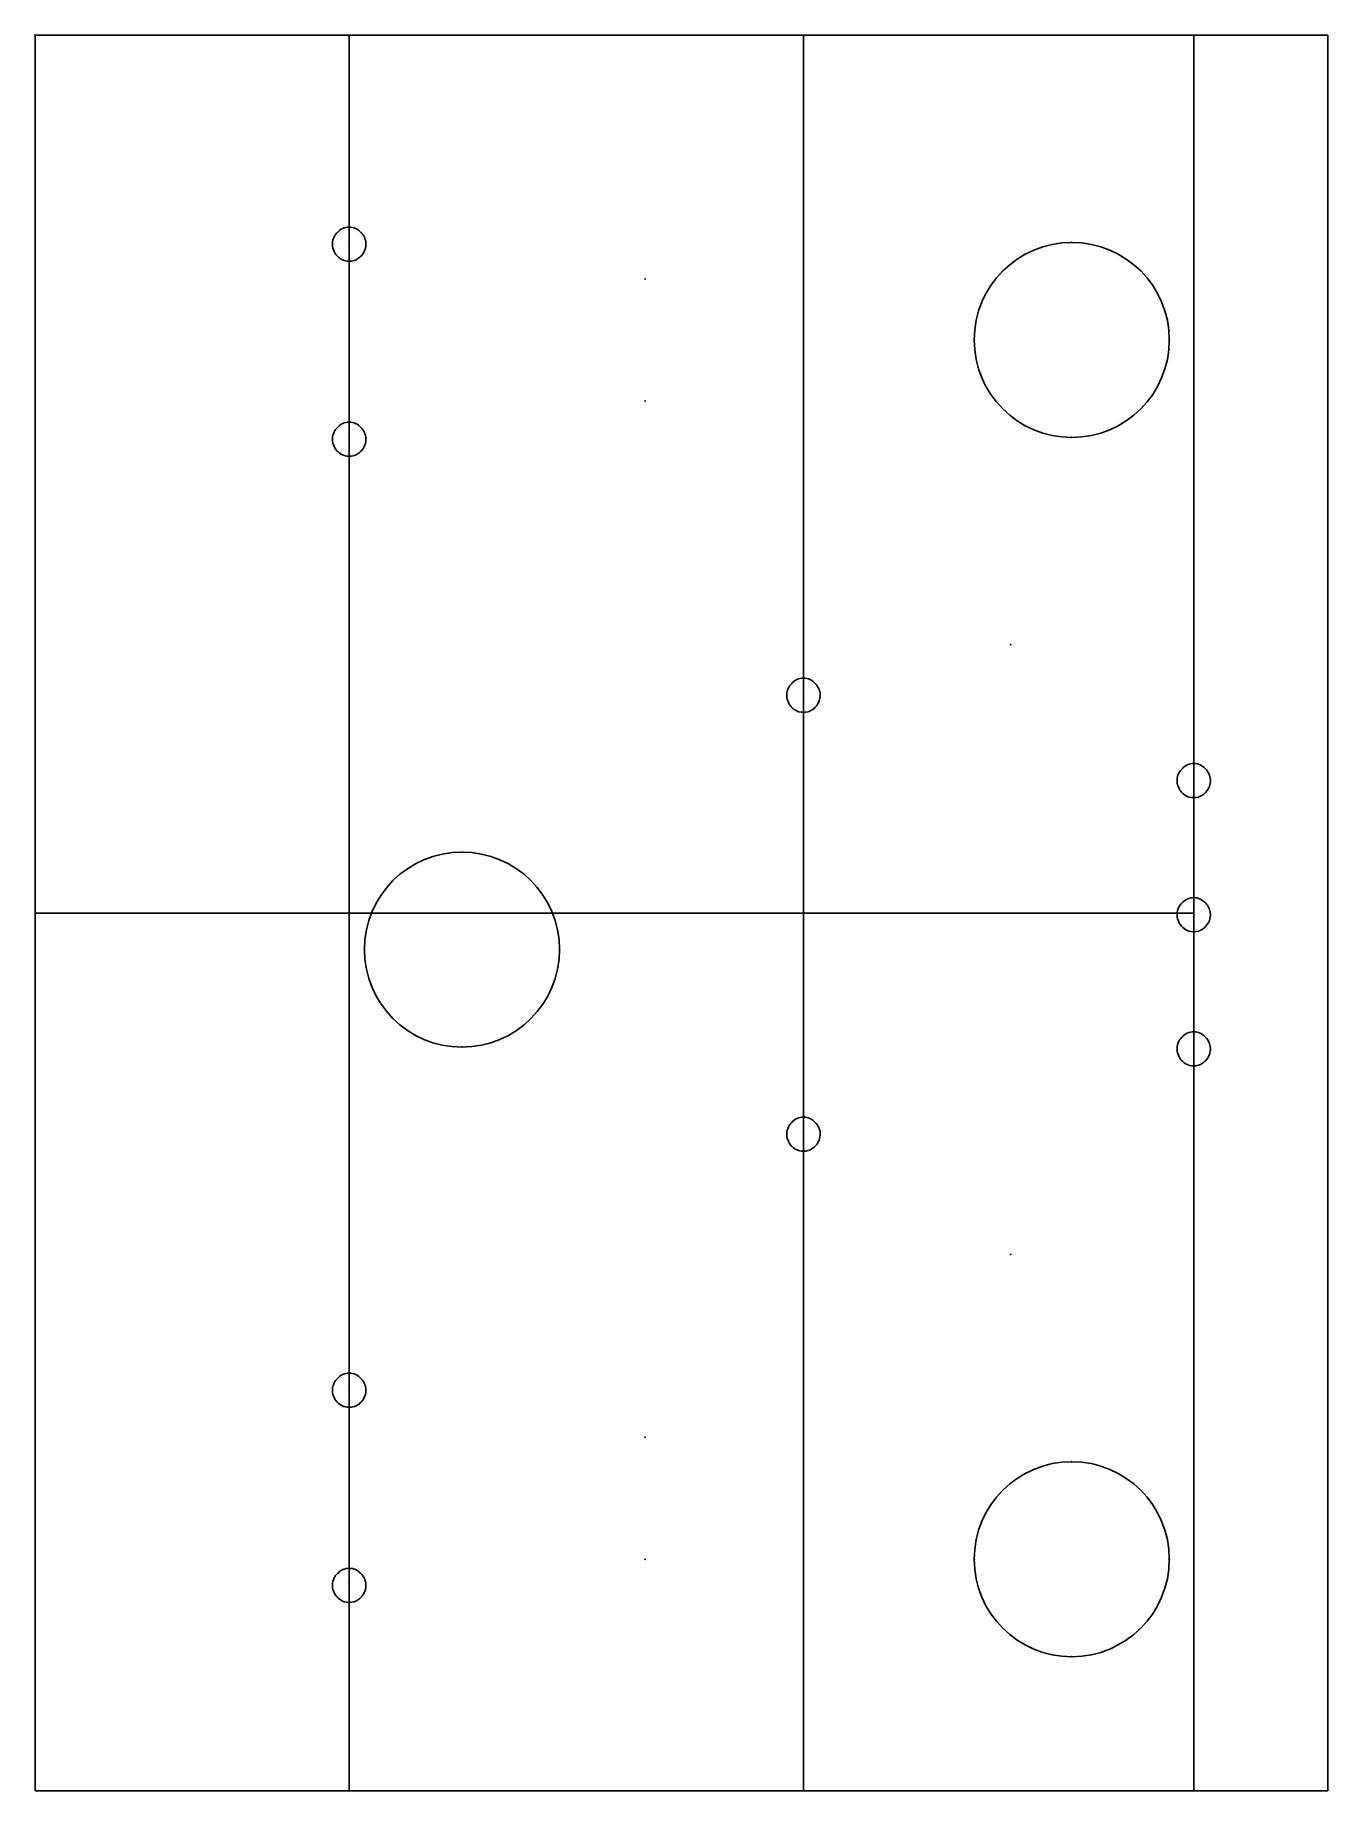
# Model space of a CAD drawing. Header units: millimetres. Extents: x 0 to 106, y -144 to 0.
import ezdxf

# ---------------------------------------------------------------- set-up
doc = ezdxf.new("R2010")
doc.units = ezdxf.units.MM
doc.header["$MEASUREMENT"] = 0
for name, color, linetype in [('下板 v2_Sketch1', 7, 'Continuous'), ('下板 v2_Sketch3', 7, 'Continuous'), ('下板 v2_Sketch4', 7, 'Continuous'), ('下板 v2_Sketch5', 7, 'Continuous'), ('下板 v2_Sketch6', 7, 'Continuous')]:
    doc.layers.add(name, color=color, linetype=linetype)

msp = doc.modelspace()

# ---------------------------------------------------------------- linework, layer by layer
at = {"layer": '下板 v2_Sketch1'}
for p, q in [((0, -144), (0, 0)), ((0, 0), (106, 0)), ((106, 0), (106, -144)), ((106, -144), (0, -144))]:
    msp.add_line(p, q, dxfattribs=at)
msp.add_point((0, 0), dxfattribs=at)
at = {"layer": '下板 v2_Sketch3'}
for p, q in [((0, 0, 1.75), (0, -144, 1.75)), ((106, 0, 1.75), (0, 0, 1.75)), ((25.75, 0, 1.75), (25.75, -144, 1.75)), ((106, -144, 1.75), (106, 0, 1.75)), ((0, -144, 1.75), (106, -144, 1.75))]:
    msp.add_line(p, q, dxfattribs=at)
for p in [(0, 0, 1.75), (25.75, 0, 1.75), (25.75, -17, 1.75), (25.75, -33, 1.75), (25.75, -111, 1.75), (25.75, -127, 1.75)]:
    msp.add_point(p, dxfattribs=at)
at = {"layer": '下板 v2_Sketch4'}
for p, q in [((106, 0, 1.75), (0, 0, 1.75)), ((0, 0, 1.75), (0, -144, 1.75)), ((95, 0, 1.75), (95, -144, 1.75)), ((106, -144, 1.75), (106, 0, 1.75)), ((0, -144, 1.75), (106, -144, 1.75))]:
    msp.add_line(p, q, dxfattribs=at)
for centre, radius, start, end in [((25.75, -17, 1.75), 1.26, 40.7378, 139.2622), ((25.75, -17, 1.75), 1.54, 255.0324, 284.9676), ((25.75, -33, 1.75), 1.26, 40.7378, 139.2622), ((25.75, -33, 1.75), 1.54, 255.0324, 284.9676), ((25.75, -111, 1.75), 1.26, 40.7378, 139.2622), ((25.75, -111, 1.75), 1.54, 255.0324, 284.9676), ((25.75, -127, 1.75), 1.26, 40.7378, 139.2622), ((25.75, -127, 1.75), 1.54, 255.0324, 284.9676)]:
    msp.add_arc(centre, radius, start, end, dxfattribs=at)
for points, knots in [([(25.35, -18.49, 1.75), (25.17, -18.42, 1.75), (25, -18.32, 1.75), (24.71, -18.06, 1.75), (24.6, -17.91, 1.75), (24.44, -17.57, 1.75), (24.39, -17.39, 1.75), (24.37, -17.03, 1.75), (24.4, -16.86, 1.75), (24.49, -16.59, 1.75), (24.54, -16.5, 1.75), (24.65, -16.32, 1.75), (24.72, -16.24, 1.75), (24.79, -16.17, 1.75)], [0, 0, 0, 0, 0.0590387, 0.0590387, 0.1160334, 0.1160334, 0.1709834, 0.1709834, 0.2238878, 0.2238878, 0.2555052, 0.2555052, 0.2863474, 0.2863474, 0.2863474, 0.2863474]), ([(26.71, -16.17, 1.75), (26.83, -16.29, 1.75), (26.93, -16.43, 1.75), (27.07, -16.74, 1.75), (27.11, -16.91, 1.75), (27.13, -17.26, 1.75), (27.1, -17.44, 1.75), (26.97, -17.79, 1.75), (26.87, -17.95, 1.75), (26.67, -18.18, 1.75), (26.57, -18.26, 1.75), (26.37, -18.39, 1.75), (26.26, -18.45, 1.75), (26.15, -18.49, 1.75)], [0, 0, 0, 0, 0.050111, 0.050111, 0.1022615, 0.1022615, 0.1564505, 0.1564505, 0.2126771, 0.2126771, 0.2485205, 0.2485205, 0.2851428, 0.2851428, 0.2851428, 0.2851428]), ([(25.35, -34.49, 1.75), (25.17, -34.42, 1.75), (25, -34.32, 1.75), (24.71, -34.06, 1.75), (24.6, -33.91, 1.75), (24.44, -33.57, 1.75), (24.39, -33.39, 1.75), (24.37, -33.03, 1.75), (24.4, -32.86, 1.75), (24.49, -32.59, 1.75), (24.54, -32.5, 1.75), (24.65, -32.32, 1.75), (24.72, -32.24, 1.75), (24.79, -32.17, 1.75)], [0, 0, 0, 0, 0.0590387, 0.0590387, 0.1160334, 0.1160334, 0.1709834, 0.1709834, 0.2238878, 0.2238878, 0.2555052, 0.2555052, 0.2863474, 0.2863474, 0.2863474, 0.2863474]), ([(26.71, -32.17, 1.75), (26.83, -32.29, 1.75), (26.93, -32.43, 1.75), (27.07, -32.74, 1.75), (27.11, -32.91, 1.75), (27.13, -33.26, 1.75), (27.1, -33.44, 1.75), (26.97, -33.79, 1.75), (26.87, -33.95, 1.75), (26.67, -34.18, 1.75), (26.57, -34.26, 1.75), (26.37, -34.39, 1.75), (26.26, -34.45, 1.75), (26.15, -34.49, 1.75)], [0, 0, 0, 0, 0.050111, 0.050111, 0.1022615, 0.1022615, 0.1564505, 0.1564505, 0.2126771, 0.2126771, 0.2485205, 0.2485205, 0.2851428, 0.2851428, 0.2851428, 0.2851428]), ([(25.35, -112.49, 1.75), (25.17, -112.42, 1.75), (25, -112.32, 1.75), (24.71, -112.06, 1.75), (24.6, -111.91, 1.75), (24.44, -111.57, 1.75), (24.39, -111.39, 1.75), (24.37, -111.03, 1.75), (24.4, -110.86, 1.75), (24.49, -110.59, 1.75), (24.54, -110.5, 1.75), (24.65, -110.32, 1.75), (24.72, -110.24, 1.75), (24.79, -110.17, 1.75)], [0, 0, 0, 0, 0.0590387, 0.0590387, 0.1160334, 0.1160334, 0.1709834, 0.1709834, 0.2238878, 0.2238878, 0.2555052, 0.2555052, 0.2863474, 0.2863474, 0.2863474, 0.2863474]), ([(26.71, -110.17, 1.75), (26.83, -110.29, 1.75), (26.93, -110.43, 1.75), (27.07, -110.74, 1.75), (27.11, -110.91, 1.75), (27.13, -111.26, 1.75), (27.1, -111.44, 1.75), (26.97, -111.79, 1.75), (26.87, -111.95, 1.75), (26.67, -112.18, 1.75), (26.57, -112.26, 1.75), (26.37, -112.39, 1.75), (26.26, -112.45, 1.75), (26.15, -112.49, 1.75)], [0, 0, 0, 0, 0.050111, 0.050111, 0.1022615, 0.1022615, 0.1564505, 0.1564505, 0.2126771, 0.2126771, 0.2485205, 0.2485205, 0.2851428, 0.2851428, 0.2851428, 0.2851428]), ([(25.35, -128.49, 1.75), (25.17, -128.42, 1.75), (25, -128.32, 1.75), (24.71, -128.06, 1.75), (24.6, -127.91, 1.75), (24.44, -127.57, 1.75), (24.39, -127.39, 1.75), (24.37, -127.03, 1.75), (24.4, -126.86, 1.75), (24.49, -126.59, 1.75), (24.54, -126.5, 1.75), (24.65, -126.32, 1.75), (24.72, -126.24, 1.75), (24.79, -126.17, 1.75)], [0, 0, 0, 0, 0.0590387, 0.0590387, 0.1160334, 0.1160334, 0.1709834, 0.1709834, 0.2238878, 0.2238878, 0.2555052, 0.2555052, 0.2863474, 0.2863474, 0.2863474, 0.2863474]), ([(26.71, -126.17, 1.75), (26.83, -126.29, 1.75), (26.93, -126.43, 1.75), (27.07, -126.74, 1.75), (27.11, -126.91, 1.75), (27.13, -127.26, 1.75), (27.1, -127.44, 1.75), (26.97, -127.79, 1.75), (26.87, -127.95, 1.75), (26.67, -128.18, 1.75), (26.57, -128.26, 1.75), (26.37, -128.39, 1.75), (26.26, -128.45, 1.75), (26.15, -128.49, 1.75)], [0, 0, 0, 0, 0.050111, 0.050111, 0.1022615, 0.1022615, 0.1564505, 0.1564505, 0.2126771, 0.2126771, 0.2485205, 0.2485205, 0.2851428, 0.2851428, 0.2851428, 0.2851428])]:
    msp.add_open_spline(points, degree=3, knots=knots, dxfattribs=at)
for p in [(0, 0, 1.75), (95, -61, 1.75), (95, -72, 1.75), (95, -83, 1.75)]:
    msp.add_point(p, dxfattribs=at)
at = {"layer": '下板 v2_Sketch5'}
for p, q in [((106, 0, 1.75), (0, 0, 1.75)), ((0, 0, 1.75), (0, -144, 1.75)), ((63, 0, 1.75), (63, -144, 1.75)), ((106, -144, 1.75), (106, 0, 1.75)), ((95, -72, 1.75), (0, -72, 1.75)), ((0, -144, 1.75), (106, -144, 1.75))]:
    msp.add_line(p, q, dxfattribs=at)
for centre, radius, start, end in [((25.75, -17, 1.75), 1.26, 40.7378, 139.2622), ((25.75, -17, 1.75), 1.54, 255.0324, 284.9676), ((25.75, -33, 1.75), 1.26, 40.7378, 139.2622), ((25.75, -33, 1.75), 1.54, 255.0324, 284.9676), ((95, -61, 1.75), 1.26, 40.7378, 139.2622), ((95, -61, 1.75), 1.54, 255.0324, 284.9676), ((95, -72, 1.75), 1.26, 40.7378, 139.2622), ((95, -72, 1.75), 1.54, 255.0324, 284.9676), ((95, -83, 1.75), 1.26, 40.7378, 139.2622), ((95, -83, 1.75), 1.54, 255.0324, 284.9676), ((25.75, -111, 1.75), 1.26, 40.7378, 139.2622), ((25.75, -111, 1.75), 1.54, 255.0324, 284.9676), ((25.75, -127, 1.75), 1.26, 40.7378, 139.2622), ((25.75, -127, 1.75), 1.54, 255.0324, 284.9676)]:
    msp.add_arc(centre, radius, start, end, dxfattribs=at)
for points, knots in [([(25.35, -18.49, 1.75), (25.17, -18.42, 1.75), (25, -18.32, 1.75), (24.71, -18.06, 1.75), (24.6, -17.91, 1.75), (24.44, -17.57, 1.75), (24.39, -17.39, 1.75), (24.37, -17.03, 1.75), (24.4, -16.86, 1.75), (24.49, -16.59, 1.75), (24.54, -16.5, 1.75), (24.65, -16.32, 1.75), (24.72, -16.24, 1.75), (24.79, -16.17, 1.75)], [0, 0, 0, 0, 0.0590387, 0.0590387, 0.1160334, 0.1160334, 0.1709834, 0.1709834, 0.2238878, 0.2238878, 0.2555052, 0.2555052, 0.2863474, 0.2863474, 0.2863474, 0.2863474]), ([(26.71, -16.17, 1.75), (26.83, -16.29, 1.75), (26.93, -16.43, 1.75), (27.07, -16.74, 1.75), (27.11, -16.91, 1.75), (27.13, -17.26, 1.75), (27.1, -17.44, 1.75), (26.97, -17.79, 1.75), (26.87, -17.95, 1.75), (26.67, -18.18, 1.75), (26.57, -18.26, 1.75), (26.37, -18.39, 1.75), (26.26, -18.45, 1.75), (26.15, -18.49, 1.75)], [0, 0, 0, 0, 0.050111, 0.050111, 0.1022615, 0.1022615, 0.1564505, 0.1564505, 0.2126771, 0.2126771, 0.2485205, 0.2485205, 0.2851428, 0.2851428, 0.2851428, 0.2851428]), ([(25.35, -34.49, 1.75), (25.17, -34.42, 1.75), (25, -34.32, 1.75), (24.71, -34.06, 1.75), (24.6, -33.91, 1.75), (24.44, -33.57, 1.75), (24.39, -33.39, 1.75), (24.37, -33.03, 1.75), (24.4, -32.86, 1.75), (24.49, -32.59, 1.75), (24.54, -32.5, 1.75), (24.65, -32.32, 1.75), (24.72, -32.24, 1.75), (24.79, -32.17, 1.75)], [0, 0, 0, 0, 0.0590387, 0.0590387, 0.1160334, 0.1160334, 0.1709834, 0.1709834, 0.2238878, 0.2238878, 0.2555052, 0.2555052, 0.2863474, 0.2863474, 0.2863474, 0.2863474]), ([(26.71, -32.17, 1.75), (26.83, -32.29, 1.75), (26.93, -32.43, 1.75), (27.07, -32.74, 1.75), (27.11, -32.91, 1.75), (27.13, -33.26, 1.75), (27.1, -33.44, 1.75), (26.97, -33.79, 1.75), (26.87, -33.95, 1.75), (26.67, -34.18, 1.75), (26.57, -34.26, 1.75), (26.37, -34.39, 1.75), (26.26, -34.45, 1.75), (26.15, -34.49, 1.75)], [0, 0, 0, 0, 0.050111, 0.050111, 0.1022615, 0.1022615, 0.1564505, 0.1564505, 0.2126771, 0.2126771, 0.2485205, 0.2485205, 0.2851428, 0.2851428, 0.2851428, 0.2851428]), ([(94.6, -62.49, 1.75), (94.42, -62.42, 1.75), (94.25, -62.32, 1.75), (93.96, -62.06, 1.75), (93.85, -61.91, 1.75), (93.69, -61.57, 1.75), (93.64, -61.39, 1.75), (93.62, -61.03, 1.75), (93.65, -60.86, 1.75), (93.74, -60.59, 1.75), (93.79, -60.5, 1.75), (93.9, -60.32, 1.75), (93.97, -60.24, 1.75), (94.04, -60.17, 1.75)], [0, 0, 0, 0, 0.0590387, 0.0590387, 0.1160334, 0.1160334, 0.1709834, 0.1709834, 0.2238878, 0.2238878, 0.2555052, 0.2555052, 0.2863474, 0.2863474, 0.2863474, 0.2863474]), ([(95.96, -60.17, 1.75), (96.08, -60.29, 1.75), (96.18, -60.43, 1.75), (96.32, -60.74, 1.75), (96.36, -60.91, 1.75), (96.38, -61.26, 1.75), (96.35, -61.44, 1.75), (96.22, -61.79, 1.75), (96.12, -61.95, 1.75), (95.92, -62.18, 1.75), (95.82, -62.26, 1.75), (95.62, -62.39, 1.75), (95.51, -62.45, 1.75), (95.4, -62.49, 1.75)], [0, 0, 0, 0, 0.050111, 0.050111, 0.1022615, 0.1022615, 0.1564505, 0.1564505, 0.2126771, 0.2126771, 0.2485205, 0.2485205, 0.2851428, 0.2851428, 0.2851428, 0.2851428]), ([(94.6, -73.49, 1.75), (94.42, -73.42, 1.75), (94.25, -73.32, 1.75), (93.96, -73.06, 1.75), (93.85, -72.91, 1.75), (93.69, -72.57, 1.75), (93.64, -72.39, 1.75), (93.62, -72.03, 1.75), (93.65, -71.86, 1.75), (93.74, -71.59, 1.75), (93.79, -71.5, 1.75), (93.9, -71.32, 1.75), (93.97, -71.24, 1.75), (94.04, -71.17, 1.75)], [0, 0, 0, 0, 0.0590387, 0.0590387, 0.1160334, 0.1160334, 0.1709834, 0.1709834, 0.2238878, 0.2238878, 0.2555052, 0.2555052, 0.2863474, 0.2863474, 0.2863474, 0.2863474]), ([(95.96, -71.17, 1.75), (96.08, -71.29, 1.75), (96.18, -71.43, 1.75), (96.32, -71.74, 1.75), (96.36, -71.91, 1.75), (96.38, -72.26, 1.75), (96.35, -72.44, 1.75), (96.22, -72.79, 1.75), (96.12, -72.95, 1.75), (95.92, -73.18, 1.75), (95.82, -73.26, 1.75), (95.62, -73.39, 1.75), (95.51, -73.45, 1.75), (95.4, -73.49, 1.75)], [0, 0, 0, 0, 0.050111, 0.050111, 0.1022615, 0.1022615, 0.1564505, 0.1564505, 0.2126771, 0.2126771, 0.2485205, 0.2485205, 0.2851428, 0.2851428, 0.2851428, 0.2851428]), ([(94.6, -84.49, 1.75), (94.42, -84.42, 1.75), (94.25, -84.32, 1.75), (93.96, -84.06, 1.75), (93.85, -83.91, 1.75), (93.69, -83.57, 1.75), (93.64, -83.39, 1.75), (93.62, -83.03, 1.75), (93.65, -82.86, 1.75), (93.74, -82.59, 1.75), (93.79, -82.5, 1.75), (93.9, -82.32, 1.75), (93.97, -82.24, 1.75), (94.04, -82.17, 1.75)], [0, 0, 0, 0, 0.0590387, 0.0590387, 0.1160334, 0.1160334, 0.1709834, 0.1709834, 0.2238878, 0.2238878, 0.2555052, 0.2555052, 0.2863474, 0.2863474, 0.2863474, 0.2863474]), ([(95.96, -82.17, 1.75), (96.08, -82.29, 1.75), (96.18, -82.43, 1.75), (96.32, -82.74, 1.75), (96.36, -82.91, 1.75), (96.38, -83.26, 1.75), (96.35, -83.44, 1.75), (96.22, -83.79, 1.75), (96.12, -83.95, 1.75), (95.92, -84.18, 1.75), (95.82, -84.26, 1.75), (95.62, -84.39, 1.75), (95.51, -84.45, 1.75), (95.4, -84.49, 1.75)], [0, 0, 0, 0, 0.050111, 0.050111, 0.1022615, 0.1022615, 0.1564505, 0.1564505, 0.2126771, 0.2126771, 0.2485205, 0.2485205, 0.2851428, 0.2851428, 0.2851428, 0.2851428]), ([(25.35, -112.49, 1.75), (25.17, -112.42, 1.75), (25, -112.32, 1.75), (24.71, -112.06, 1.75), (24.6, -111.91, 1.75), (24.44, -111.57, 1.75), (24.39, -111.39, 1.75), (24.37, -111.03, 1.75), (24.4, -110.86, 1.75), (24.49, -110.59, 1.75), (24.54, -110.5, 1.75), (24.65, -110.32, 1.75), (24.72, -110.24, 1.75), (24.79, -110.17, 1.75)], [0, 0, 0, 0, 0.0590387, 0.0590387, 0.1160334, 0.1160334, 0.1709834, 0.1709834, 0.2238878, 0.2238878, 0.2555052, 0.2555052, 0.2863474, 0.2863474, 0.2863474, 0.2863474]), ([(26.71, -110.17, 1.75), (26.83, -110.29, 1.75), (26.93, -110.43, 1.75), (27.07, -110.74, 1.75), (27.11, -110.91, 1.75), (27.13, -111.26, 1.75), (27.1, -111.44, 1.75), (26.97, -111.79, 1.75), (26.87, -111.95, 1.75), (26.67, -112.18, 1.75), (26.57, -112.26, 1.75), (26.37, -112.39, 1.75), (26.26, -112.45, 1.75), (26.15, -112.49, 1.75)], [0, 0, 0, 0, 0.050111, 0.050111, 0.1022615, 0.1022615, 0.1564505, 0.1564505, 0.2126771, 0.2126771, 0.2485205, 0.2485205, 0.2851428, 0.2851428, 0.2851428, 0.2851428]), ([(25.35, -128.49, 1.75), (25.17, -128.42, 1.75), (25, -128.32, 1.75), (24.71, -128.06, 1.75), (24.6, -127.91, 1.75), (24.44, -127.57, 1.75), (24.39, -127.39, 1.75), (24.37, -127.03, 1.75), (24.4, -126.86, 1.75), (24.49, -126.59, 1.75), (24.54, -126.5, 1.75), (24.65, -126.32, 1.75), (24.72, -126.24, 1.75), (24.79, -126.17, 1.75)], [0, 0, 0, 0, 0.0590387, 0.0590387, 0.1160334, 0.1160334, 0.1709834, 0.1709834, 0.2238878, 0.2238878, 0.2555052, 0.2555052, 0.2863474, 0.2863474, 0.2863474, 0.2863474]), ([(26.71, -126.17, 1.75), (26.83, -126.29, 1.75), (26.93, -126.43, 1.75), (27.07, -126.74, 1.75), (27.11, -126.91, 1.75), (27.13, -127.26, 1.75), (27.1, -127.44, 1.75), (26.97, -127.79, 1.75), (26.87, -127.95, 1.75), (26.67, -128.18, 1.75), (26.57, -128.26, 1.75), (26.37, -128.39, 1.75), (26.26, -128.45, 1.75), (26.15, -128.49, 1.75)], [0, 0, 0, 0, 0.050111, 0.050111, 0.1022615, 0.1022615, 0.1564505, 0.1564505, 0.2126771, 0.2126771, 0.2485205, 0.2485205, 0.2851428, 0.2851428, 0.2851428, 0.2851428])]:
    msp.add_open_spline(points, degree=3, knots=knots, dxfattribs=at)
for p in [(0, 0, 1.75), (63, -54, 1.75), (63, -90, 1.75)]:
    msp.add_point(p, dxfattribs=at)
at = {"layer": '下板 v2_Sketch6'}
for p, q in [((106, 0, 1.75), (0, 0, 1.75)), ((0, 0, 1.75), (0, -144, 1.75)), ((106, -144, 1.75), (106, 0, 1.75)), ((0, -144, 1.75), (106, -144, 1.75))]:
    msp.add_line(p, q, dxfattribs=at)
for centre in [(85, -25, 1.75), (35, -75, 1.75), (85, -125, 1.75)]:
    msp.add_circle(centre, 8, dxfattribs=at)
for centre, radius, start, end in [((25.75, -17, 1.75), 1.26, 40.7378, 139.2622), ((25.75, -17, 1.75), 1.54, 255.0324, 284.9676), ((25.75, -33, 1.75), 1.26, 40.7378, 139.2622), ((25.75, -33, 1.75), 1.54, 255.0324, 284.9676), ((63, -54, 1.75), 1.26, 40.7378, 139.2622), ((63, -54, 1.75), 1.54, 255.0324, 284.9676), ((95, -61, 1.75), 1.26, 40.7378, 139.2622), ((95, -61, 1.75), 1.54, 255.0324, 284.9676), ((95, -72, 1.75), 1.26, 40.7378, 139.2622), ((95, -72, 1.75), 1.54, 255.0324, 284.9676), ((95, -83, 1.75), 1.26, 40.7378, 139.2622), ((95, -83, 1.75), 1.54, 255.0324, 284.9676), ((63, -90, 1.75), 1.26, 40.7378, 139.2622), ((63, -90, 1.75), 1.54, 255.0324, 284.9676), ((25.75, -111, 1.75), 1.26, 40.7378, 139.2622), ((25.75, -111, 1.75), 1.54, 255.0324, 284.9676), ((25.75, -127, 1.75), 1.26, 40.7378, 139.2622), ((25.75, -127, 1.75), 1.54, 255.0324, 284.9676)]:
    msp.add_arc(centre, radius, start, end, dxfattribs=at)
for points, knots in [([(25.35, -18.49, 1.75), (25.17, -18.42, 1.75), (25, -18.32, 1.75), (24.71, -18.06, 1.75), (24.6, -17.91, 1.75), (24.44, -17.57, 1.75), (24.39, -17.39, 1.75), (24.37, -17.03, 1.75), (24.4, -16.86, 1.75), (24.49, -16.59, 1.75), (24.54, -16.5, 1.75), (24.65, -16.32, 1.75), (24.72, -16.24, 1.75), (24.79, -16.17, 1.75)], [0, 0, 0, 0, 0.0590387, 0.0590387, 0.1160334, 0.1160334, 0.1709834, 0.1709834, 0.2238878, 0.2238878, 0.2555052, 0.2555052, 0.2863474, 0.2863474, 0.2863474, 0.2863474]), ([(26.71, -16.17, 1.75), (26.83, -16.29, 1.75), (26.93, -16.43, 1.75), (27.07, -16.74, 1.75), (27.11, -16.91, 1.75), (27.13, -17.26, 1.75), (27.1, -17.44, 1.75), (26.97, -17.79, 1.75), (26.87, -17.95, 1.75), (26.67, -18.18, 1.75), (26.57, -18.26, 1.75), (26.37, -18.39, 1.75), (26.26, -18.45, 1.75), (26.15, -18.49, 1.75)], [0, 0, 0, 0, 0.050111, 0.050111, 0.1022615, 0.1022615, 0.1564505, 0.1564505, 0.2126771, 0.2126771, 0.2485205, 0.2485205, 0.2851428, 0.2851428, 0.2851428, 0.2851428]), ([(25.35, -34.49, 1.75), (25.17, -34.42, 1.75), (25, -34.32, 1.75), (24.71, -34.06, 1.75), (24.6, -33.91, 1.75), (24.44, -33.57, 1.75), (24.39, -33.39, 1.75), (24.37, -33.03, 1.75), (24.4, -32.86, 1.75), (24.49, -32.59, 1.75), (24.54, -32.5, 1.75), (24.65, -32.32, 1.75), (24.72, -32.24, 1.75), (24.79, -32.17, 1.75)], [0, 0, 0, 0, 0.0590387, 0.0590387, 0.1160334, 0.1160334, 0.1709834, 0.1709834, 0.2238878, 0.2238878, 0.2555052, 0.2555052, 0.2863474, 0.2863474, 0.2863474, 0.2863474]), ([(26.71, -32.17, 1.75), (26.83, -32.29, 1.75), (26.93, -32.43, 1.75), (27.07, -32.74, 1.75), (27.11, -32.91, 1.75), (27.13, -33.26, 1.75), (27.1, -33.44, 1.75), (26.97, -33.79, 1.75), (26.87, -33.95, 1.75), (26.67, -34.18, 1.75), (26.57, -34.26, 1.75), (26.37, -34.39, 1.75), (26.26, -34.45, 1.75), (26.15, -34.49, 1.75)], [0, 0, 0, 0, 0.050111, 0.050111, 0.1022615, 0.1022615, 0.1564505, 0.1564505, 0.2126771, 0.2126771, 0.2485205, 0.2485205, 0.2851428, 0.2851428, 0.2851428, 0.2851428]), ([(62.6, -55.49, 1.75), (62.42, -55.42, 1.75), (62.25, -55.32, 1.75), (61.96, -55.06, 1.75), (61.85, -54.91, 1.75), (61.69, -54.57, 1.75), (61.64, -54.39, 1.75), (61.62, -54.03, 1.75), (61.65, -53.86, 1.75), (61.74, -53.59, 1.75), (61.79, -53.5, 1.75), (61.9, -53.32, 1.75), (61.97, -53.24, 1.75), (62.04, -53.17, 1.75)], [0, 0, 0, 0, 0.0590387, 0.0590387, 0.1160334, 0.1160334, 0.1709834, 0.1709834, 0.2238878, 0.2238878, 0.2555052, 0.2555052, 0.2863474, 0.2863474, 0.2863474, 0.2863474]), ([(63.96, -53.17, 1.75), (64.08, -53.29, 1.75), (64.18, -53.43, 1.75), (64.32, -53.74, 1.75), (64.36, -53.91, 1.75), (64.38, -54.26, 1.75), (64.35, -54.44, 1.75), (64.22, -54.79, 1.75), (64.12, -54.95, 1.75), (63.92, -55.18, 1.75), (63.82, -55.26, 1.75), (63.62, -55.39, 1.75), (63.51, -55.45, 1.75), (63.4, -55.49, 1.75)], [0, 0, 0, 0, 0.050111, 0.050111, 0.1022615, 0.1022615, 0.1564505, 0.1564505, 0.2126771, 0.2126771, 0.2485205, 0.2485205, 0.2851428, 0.2851428, 0.2851428, 0.2851428]), ([(94.6, -62.49, 1.75), (94.42, -62.42, 1.75), (94.25, -62.32, 1.75), (93.96, -62.06, 1.75), (93.85, -61.91, 1.75), (93.69, -61.57, 1.75), (93.64, -61.39, 1.75), (93.62, -61.03, 1.75), (93.65, -60.86, 1.75), (93.74, -60.59, 1.75), (93.79, -60.5, 1.75), (93.9, -60.32, 1.75), (93.97, -60.24, 1.75), (94.04, -60.17, 1.75)], [0, 0, 0, 0, 0.0590387, 0.0590387, 0.1160334, 0.1160334, 0.1709834, 0.1709834, 0.2238878, 0.2238878, 0.2555052, 0.2555052, 0.2863474, 0.2863474, 0.2863474, 0.2863474]), ([(95.96, -60.17, 1.75), (96.08, -60.29, 1.75), (96.18, -60.43, 1.75), (96.32, -60.74, 1.75), (96.36, -60.91, 1.75), (96.38, -61.26, 1.75), (96.35, -61.44, 1.75), (96.22, -61.79, 1.75), (96.12, -61.95, 1.75), (95.92, -62.18, 1.75), (95.82, -62.26, 1.75), (95.62, -62.39, 1.75), (95.51, -62.45, 1.75), (95.4, -62.49, 1.75)], [0, 0, 0, 0, 0.050111, 0.050111, 0.1022615, 0.1022615, 0.1564505, 0.1564505, 0.2126771, 0.2126771, 0.2485205, 0.2485205, 0.2851428, 0.2851428, 0.2851428, 0.2851428]), ([(94.6, -73.49, 1.75), (94.42, -73.42, 1.75), (94.25, -73.32, 1.75), (93.96, -73.06, 1.75), (93.85, -72.91, 1.75), (93.69, -72.57, 1.75), (93.64, -72.39, 1.75), (93.62, -72.03, 1.75), (93.65, -71.86, 1.75), (93.74, -71.59, 1.75), (93.79, -71.5, 1.75), (93.9, -71.32, 1.75), (93.97, -71.24, 1.75), (94.04, -71.17, 1.75)], [0, 0, 0, 0, 0.0590387, 0.0590387, 0.1160334, 0.1160334, 0.1709834, 0.1709834, 0.2238878, 0.2238878, 0.2555052, 0.2555052, 0.2863474, 0.2863474, 0.2863474, 0.2863474]), ([(95.96, -71.17, 1.75), (96.08, -71.29, 1.75), (96.18, -71.43, 1.75), (96.32, -71.74, 1.75), (96.36, -71.91, 1.75), (96.38, -72.26, 1.75), (96.35, -72.44, 1.75), (96.22, -72.79, 1.75), (96.12, -72.95, 1.75), (95.92, -73.18, 1.75), (95.82, -73.26, 1.75), (95.62, -73.39, 1.75), (95.51, -73.45, 1.75), (95.4, -73.49, 1.75)], [0, 0, 0, 0, 0.050111, 0.050111, 0.1022615, 0.1022615, 0.1564505, 0.1564505, 0.2126771, 0.2126771, 0.2485205, 0.2485205, 0.2851428, 0.2851428, 0.2851428, 0.2851428]), ([(94.6, -84.49, 1.75), (94.42, -84.42, 1.75), (94.25, -84.32, 1.75), (93.96, -84.06, 1.75), (93.85, -83.91, 1.75), (93.69, -83.57, 1.75), (93.64, -83.39, 1.75), (93.62, -83.03, 1.75), (93.65, -82.86, 1.75), (93.74, -82.59, 1.75), (93.79, -82.5, 1.75), (93.9, -82.32, 1.75), (93.97, -82.24, 1.75), (94.04, -82.17, 1.75)], [0, 0, 0, 0, 0.0590387, 0.0590387, 0.1160334, 0.1160334, 0.1709834, 0.1709834, 0.2238878, 0.2238878, 0.2555052, 0.2555052, 0.2863474, 0.2863474, 0.2863474, 0.2863474]), ([(95.96, -82.17, 1.75), (96.08, -82.29, 1.75), (96.18, -82.43, 1.75), (96.32, -82.74, 1.75), (96.36, -82.91, 1.75), (96.38, -83.26, 1.75), (96.35, -83.44, 1.75), (96.22, -83.79, 1.75), (96.12, -83.95, 1.75), (95.92, -84.18, 1.75), (95.82, -84.26, 1.75), (95.62, -84.39, 1.75), (95.51, -84.45, 1.75), (95.4, -84.49, 1.75)], [0, 0, 0, 0, 0.050111, 0.050111, 0.1022615, 0.1022615, 0.1564505, 0.1564505, 0.2126771, 0.2126771, 0.2485205, 0.2485205, 0.2851428, 0.2851428, 0.2851428, 0.2851428]), ([(62.6, -91.49, 1.75), (62.42, -91.42, 1.75), (62.25, -91.32, 1.75), (61.96, -91.06, 1.75), (61.85, -90.91, 1.75), (61.69, -90.57, 1.75), (61.64, -90.39, 1.75), (61.62, -90.03, 1.75), (61.65, -89.86, 1.75), (61.74, -89.59, 1.75), (61.79, -89.5, 1.75), (61.9, -89.32, 1.75), (61.97, -89.24, 1.75), (62.04, -89.17, 1.75)], [0, 0, 0, 0, 0.0590387, 0.0590387, 0.1160334, 0.1160334, 0.1709834, 0.1709834, 0.2238878, 0.2238878, 0.2555052, 0.2555052, 0.2863474, 0.2863474, 0.2863474, 0.2863474]), ([(63.96, -89.17, 1.75), (64.08, -89.29, 1.75), (64.18, -89.43, 1.75), (64.32, -89.74, 1.75), (64.36, -89.91, 1.75), (64.38, -90.26, 1.75), (64.35, -90.44, 1.75), (64.22, -90.79, 1.75), (64.12, -90.95, 1.75), (63.92, -91.18, 1.75), (63.82, -91.26, 1.75), (63.62, -91.39, 1.75), (63.51, -91.45, 1.75), (63.4, -91.49, 1.75)], [0, 0, 0, 0, 0.050111, 0.050111, 0.1022615, 0.1022615, 0.1564505, 0.1564505, 0.2126771, 0.2126771, 0.2485205, 0.2485205, 0.2851428, 0.2851428, 0.2851428, 0.2851428]), ([(25.35, -112.49, 1.75), (25.17, -112.42, 1.75), (25, -112.32, 1.75), (24.71, -112.06, 1.75), (24.6, -111.91, 1.75), (24.44, -111.57, 1.75), (24.39, -111.39, 1.75), (24.37, -111.03, 1.75), (24.4, -110.86, 1.75), (24.49, -110.59, 1.75), (24.54, -110.5, 1.75), (24.65, -110.32, 1.75), (24.72, -110.24, 1.75), (24.79, -110.17, 1.75)], [0, 0, 0, 0, 0.0590387, 0.0590387, 0.1160334, 0.1160334, 0.1709834, 0.1709834, 0.2238878, 0.2238878, 0.2555052, 0.2555052, 0.2863474, 0.2863474, 0.2863474, 0.2863474]), ([(26.71, -110.17, 1.75), (26.83, -110.29, 1.75), (26.93, -110.43, 1.75), (27.07, -110.74, 1.75), (27.11, -110.91, 1.75), (27.13, -111.26, 1.75), (27.1, -111.44, 1.75), (26.97, -111.79, 1.75), (26.87, -111.95, 1.75), (26.67, -112.18, 1.75), (26.57, -112.26, 1.75), (26.37, -112.39, 1.75), (26.26, -112.45, 1.75), (26.15, -112.49, 1.75)], [0, 0, 0, 0, 0.050111, 0.050111, 0.1022615, 0.1022615, 0.1564505, 0.1564505, 0.2126771, 0.2126771, 0.2485205, 0.2485205, 0.2851428, 0.2851428, 0.2851428, 0.2851428]), ([(25.35, -128.49, 1.75), (25.17, -128.42, 1.75), (25, -128.32, 1.75), (24.71, -128.06, 1.75), (24.6, -127.91, 1.75), (24.44, -127.57, 1.75), (24.39, -127.39, 1.75), (24.37, -127.03, 1.75), (24.4, -126.86, 1.75), (24.49, -126.59, 1.75), (24.54, -126.5, 1.75), (24.65, -126.32, 1.75), (24.72, -126.24, 1.75), (24.79, -126.17, 1.75)], [0, 0, 0, 0, 0.0590387, 0.0590387, 0.1160334, 0.1160334, 0.1709834, 0.1709834, 0.2238878, 0.2238878, 0.2555052, 0.2555052, 0.2863474, 0.2863474, 0.2863474, 0.2863474]), ([(26.71, -126.17, 1.75), (26.83, -126.29, 1.75), (26.93, -126.43, 1.75), (27.07, -126.74, 1.75), (27.11, -126.91, 1.75), (27.13, -127.26, 1.75), (27.1, -127.44, 1.75), (26.97, -127.79, 1.75), (26.87, -127.95, 1.75), (26.67, -128.18, 1.75), (26.57, -128.26, 1.75), (26.37, -128.39, 1.75), (26.26, -128.45, 1.75), (26.15, -128.49, 1.75)], [0, 0, 0, 0, 0.050111, 0.050111, 0.1022615, 0.1022615, 0.1564505, 0.1564505, 0.2126771, 0.2126771, 0.2485205, 0.2485205, 0.2851428, 0.2851428, 0.2851428, 0.2851428])]:
    msp.add_open_spline(points, degree=3, knots=knots, dxfattribs=at)
for p in [(0, 0, 1.75), (85, -17, 1.75), (50, -20, 1.75), (77, -25, 1.75), (93, -25, 1.75), (50, -30, 1.75), (85, -33, 1.75), (80, -50, 1.75), (35, -67, 1.75), (27, -75, 1.75), (43, -75, 1.75), (35, -83, 1.75), (80, -100, 1.75), (50, -115, 1.75), (85, -117, 1.75), (50, -125, 1.75), (77, -125, 1.75), (93, -125, 1.75), (85, -133, 1.75)]:
    msp.add_point(p, dxfattribs=at)

doc.saveas('drawing.dxf')
